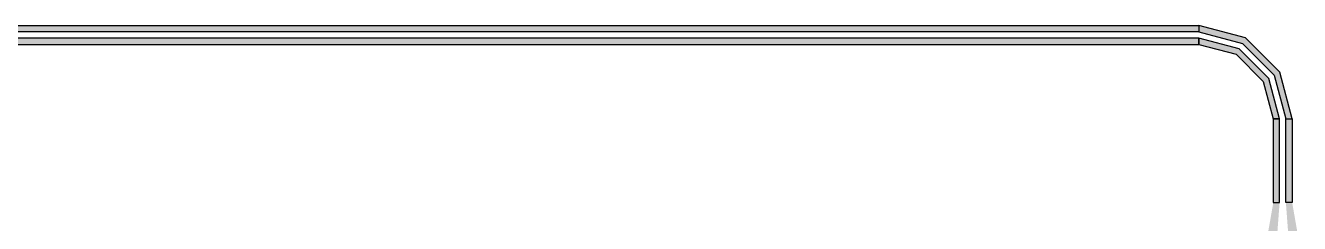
# Model space of a CAD drawing. Extents: x -200 to 7200, y -200 to 2100.
# Drawn here: x 5700.2 to 6004, y 622.5 to 669.7 of the extents above; entities that cross this region are included whole.
import ezdxf

# ---------------------------------------------------------------- set-up
doc = ezdxf.new("R2010")
doc.units = 0
doc.header["$MEASUREMENT"] = 0
doc.layers.get('0').update_dxf_attribs({"linetype": 'CONTINUOUS'})

# ---------------------------------------------------------------- blocks, each defined once
blk = doc.blocks.new('R2C1B')
for points in [[(5980, 668.25), (5261.49, 668.25), (5261.49, 669.75), (5980, 669.75), (5980, 668.25)], [(6002.25, 647.5), (5999.27, 658.62), (5991.13, 666.77), (5980, 669.75), (5980, 668.25), (5990.38, 665.47), (5997.97, 657.87), (6000.75, 647.5), (6002.25, 647.5)], [(5980, 666.75), (5261.49, 666.75), (5261.49, 665.25), (5980, 665.25), (5980, 666.75)], [(5999.25, 647.5), (5996.67, 657.12), (5989.63, 664.17), (5980, 666.75), (5980, 665.25), (5988.88, 662.87), (5995.37, 656.37), (5997.75, 647.5), (5999.25, 647.5)], [(5999.25, 627.5), (5999.25, 647.5), (5997.75, 647.5), (5997.75, 627.5), (5999.25, 627.5)], [(6000.75, 627.5), (6000.75, 647.5), (6002.25, 647.5), (6002.25, 627.5), (6000.75, 627.5)]]:
    blk.add_lwpolyline(points)
for points in [[(5980, 668.25), (5261.49, 668.25), (5980, 669.75), (5261.49, 669.75)], [(5990.38, 665.47), (5991.13, 666.77), (5980, 668.25), (5980, 669.75)], [(5980, 666.75), (5261.49, 666.75), (5980, 665.25), (5261.49, 665.25)], [(5988.88, 662.87), (5989.63, 664.17), (5980, 665.25), (5980, 666.75)], [(5997.97, 657.87), (5999.27, 658.62), (5990.38, 665.47), (5991.13, 666.77)], [(5995.37, 656.37), (5996.67, 657.12), (5988.88, 662.87), (5989.63, 664.17)], [(5997.75, 647.5), (5999.25, 647.5), (5995.37, 656.37), (5996.67, 657.12)], [(6000.75, 647.5), (6002.25, 647.5), (5997.97, 657.87), (5999.27, 658.62)], [(5999.25, 627.5), (5999.25, 647.5), (5997.75, 627.5), (5997.75, 647.5)], [(6000.75, 627.5), (6000.75, 647.5), (6002.25, 627.5), (6002.25, 647.5)], [(5998.5, 617.5), (5999.25, 627.5), (5996, 617.5), (5997.75, 627.5)], [(6001.5, 617.5), (6000.75, 627.5), (6004, 617.5), (6002.25, 627.5)]]:
    blk.add_solid(points)

msp = doc.modelspace()

# ---------------------------------------------------------------- block references
msp.add_blockref('R2C1B', (0, 0))

doc.saveas('drawing.dxf')
